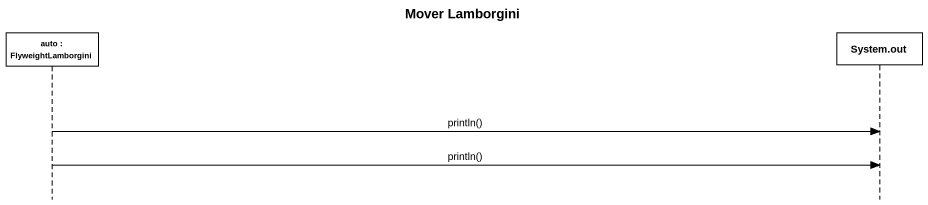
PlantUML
@startuml
title Mover Lamborgini
hide footbox
participant "auto : FlyweightLamborgini" as auto
participant "System.out" as System_out

auto -> System_out : println()
auto -> System_out : println()
@enduml
